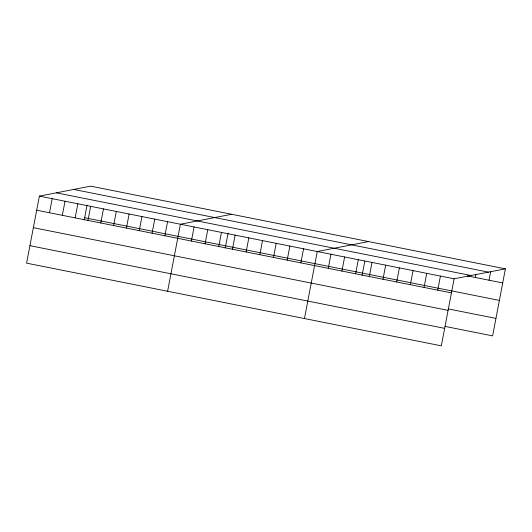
<?xml version="1.0" encoding="UTF-8"?>
<svg xmlns="http://www.w3.org/2000/svg" width="532" height="532" viewBox="0 0 532 532"><rect width="100%" height="100%" fill="white"/><g stroke="black" fill="none" stroke-linecap="round" stroke-linejoin="round"><path stroke-width="0.8" d="M505.4 268.853L90.673 186.167L39.388 196.115L26.6 263.147L441.327 345.833L454.115 278.801L505.4 268.853L492.612 335.885L445.118 326.415M49.516 212.76L52.203 198.669M62.337 215.314L65.024 201.229M75.158 217.874L77.845 203.783M84.222 219.982L87.075 205.026M87.973 220.428L90.659 206.336M100.794 222.981L103.481 208.896M113.615 225.541L116.302 211.45M126.43 228.095L129.116 214.004M139.251 230.649L141.938 216.564M152.072 233.209L154.759 219.118M164.887 235.762L167.573 221.671M167.607 291.257L180.395 224.225L231.679 214.283M191.394 241.043L194.08 226.958M205.079 243.776L207.766 229.684M218.765 246.502L221.452 232.411M225.229 248.092L228.082 233.136M232.451 249.229L235.137 235.144M246.136 251.962L248.823 237.87M259.822 254.688L262.509 240.597M273.508 257.415L276.194 243.33M287.194 260.148L289.88 246.057M300.879 262.875L303.566 248.783M304.47 318.542L317.258 251.516L368.536 241.568M328.251 268.334L330.944 254.243M341.936 271.061L344.63 256.969M355.629 273.787L358.315 259.702M362.093 275.377L364.792 261.219M369.314 276.52L372.001 262.429M383 279.247L385.687 265.155M396.686 281.973L399.372 267.889M410.372 284.706L413.058 270.615M424.057 287.433L426.744 273.342M437.743 290.159L440.43 276.068M475.342 277.485L475.941 274.352M489.028 280.218L490.67 271.606M73.749 189.452L488.476 272.138M56.312 192.83L471.039 275.516M467.289 275.882L502.713 282.944M39.388 196.115L454.115 278.801M84.648 217.728L499.382 300.414M36.701 210.207L451.429 292.886M448.449 308.946L495.944 318.415M33.37 227.676L448.097 310.362M29.932 245.678L444.659 328.357"/></g></svg>
